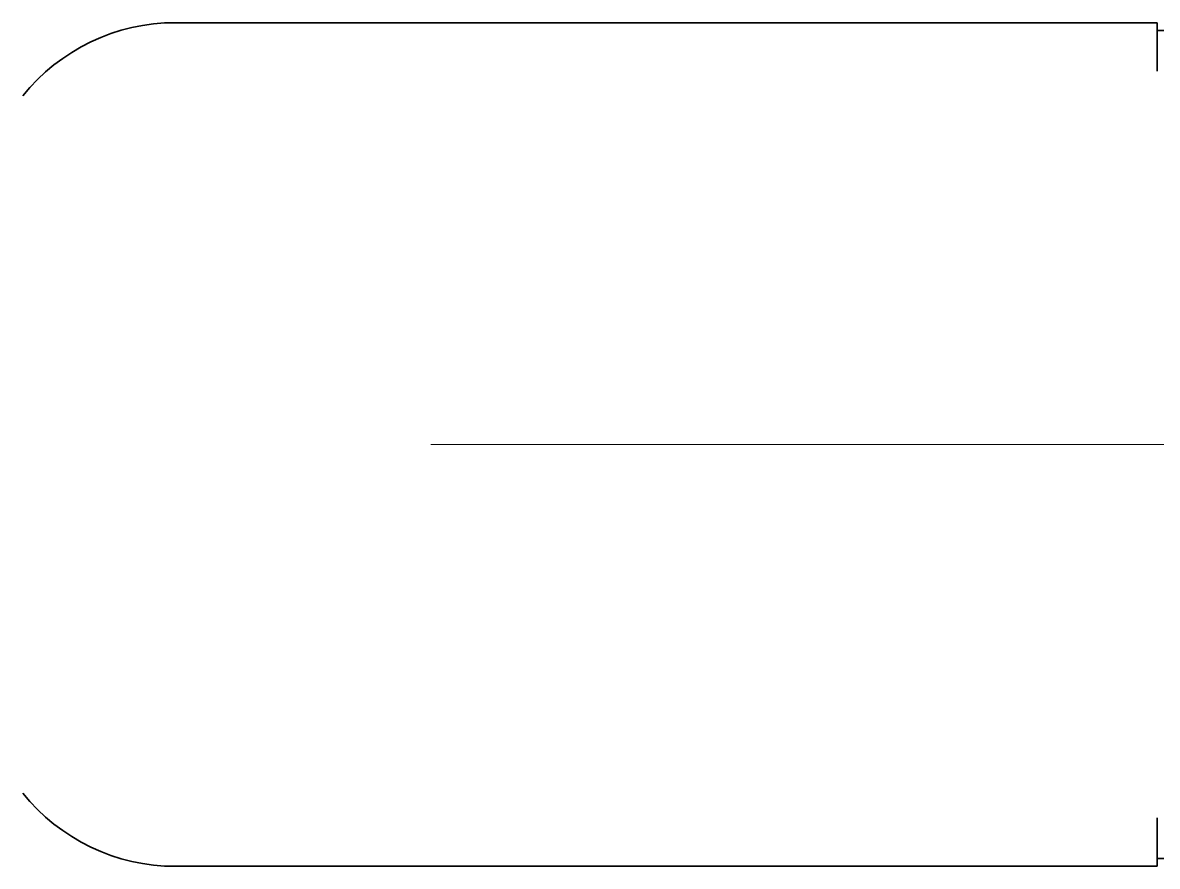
# Model space of a CAD drawing. Extents: x 6569 to 10251, y -294 to 3435.
# Drawn here: x 8292.97 to 8321.86, y 1281.48 to 1302.98 of the extents above; entities that cross this region are included whole.
import ezdxf

# ---------------------------------------------------------------- set-up
doc = ezdxf.new("R2010")
doc.units = 0
doc.header["$LTSCALE"] = 5
doc.layers.get('0').update_dxf_attribs({"linetype": 'CONTINUOUS', "lineweight": 0})
doc.layers.add('1', color=7, linetype='CONTINUOUS', true_color=0xffffff)

msp = doc.modelspace()

# ---------------------------------------------------------------- linework, layer by layer
at = {"color": 4}
msp.add_line((8303.364, 1292.226), (8403.364, 1292.226), dxfattribs=at)
at = {"layer": '1', "color": 7, "linetype": 'Continuous', "lineweight": 35}
for p, q in [((8296.864, 1302.976), (8321.864, 1302.976)), ((8321.864, 1302.976), (8321.864, 1301.743)), ((8321.864, 1302.776), (8324.393, 1302.776)), ((8321.864, 1281.476), (8321.864, 1282.71)), ((8321.864, 1281.476), (8296.864, 1281.476)), ((8322.522, 1281.676), (8321.864, 1281.676))]:
    msp.add_line(p, q, dxfattribs=at)
for centre, start, end in [((8296.864, 1297.976), 90, 141.1508), ((8296.864, 1286.476), 218.8492, 270)]:
    msp.add_arc(centre, 5, start, end, dxfattribs=at)

doc.saveas('drawing.dxf')
